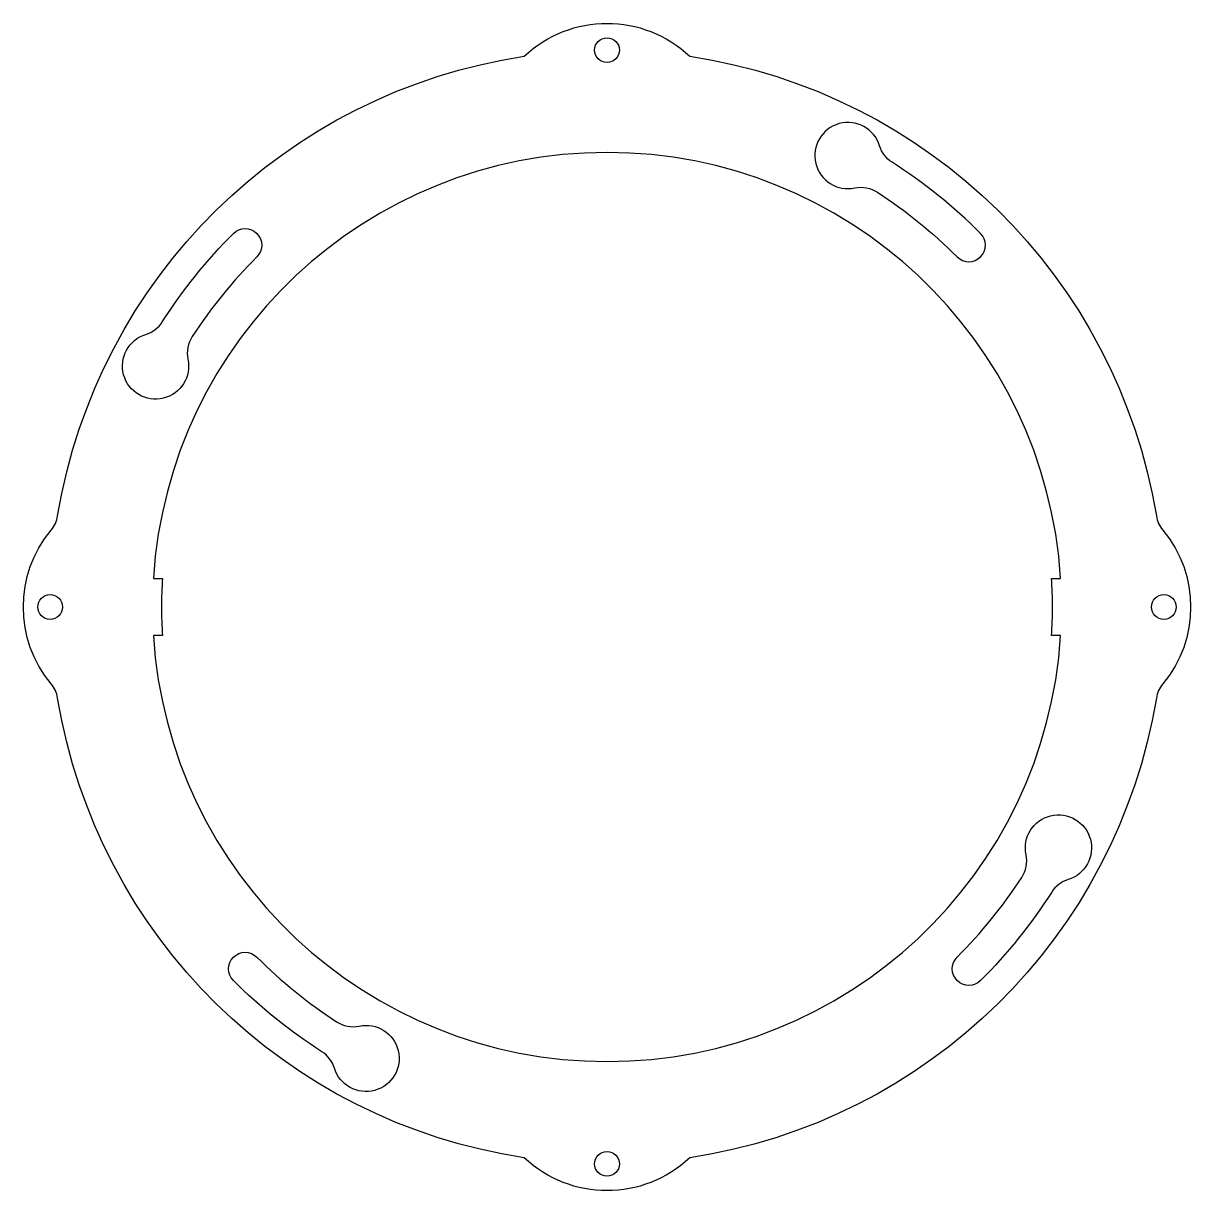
# Model space of a CAD drawing. Extents: x -194 to 194, y -194 to 194.
import ezdxf

# ---------------------------------------------------------------- set-up
doc = ezdxf.new("R2010")
doc.units = 0

msp = doc.modelspace()

# ---------------------------------------------------------------- linework, layer by layer
at = {"layer": '1'}
for points in [[(184.67, 25.55, -0.361021), (184.67, -25.55, 0.13287), (182.5, -30.3, -0.325037), (27.5, -182.94, -0.398277), (-27.5, -182.94, -0.325037), (-182.5, -30.3, 0.13287), (-184.67, -25.55, -0.361021), (-184.67, 25.55, 0.13287), (-182.5, 30.3, -0.325037), (-27.5, 182.94, -0.398277), (27.5, 182.94, -0.325037), (182.5, 30.3, 0.13287)], [(124.1, 124.1, 0.053897), (94.71, 147.75, -0.177201), (90.55, 153.22, 2.266015), (82.31, 139.22, -0.198893), (89.83, 137.81, -0.05198), (116.32, 116.32, 1)], [(150.7, 9.5, 0.938946), (-150.7, 9.5), (-147.69, 9.5, 0.032128), (-147.69, -9.5), (-150.7, -9.5, 0.938946), (150.7, -9.5), (147.69, -9.5, 0.032128), (147.69, 9.5)], [(-116.32, 116.32, 0.05198), (-137.81, 89.83, 0.198893), (-139.22, 82.31, -2.266015), (-153.22, 90.55, 0.177201), (-147.75, 94.71, -0.053897), (-124.1, 124.1, -1)], [(153.22, -90.55, 0.177201), (147.75, -94.71, -0.053897), (124.1, -124.1, -1), (116.32, -116.32, 0.05198), (137.81, -89.83, 0.198893), (139.22, -82.31, -2.266015)], [(-82.31, -139.22, -2.266015), (-90.55, -153.22, 0.177201), (-94.71, -147.75, -0.053897), (-124.1, -124.1, -1), (-116.32, -116.32, 0.05198), (-89.83, -137.81, 0.198893)]]:
    msp.add_lwpolyline(points, format="xyb", close=True, dxfattribs=at)
for centre in [(0, 185), (-185, 0), (185, 0), (0, -185)]:
    msp.add_circle(centre, 4.1, dxfattribs=at)

doc.saveas('drawing.dxf')
